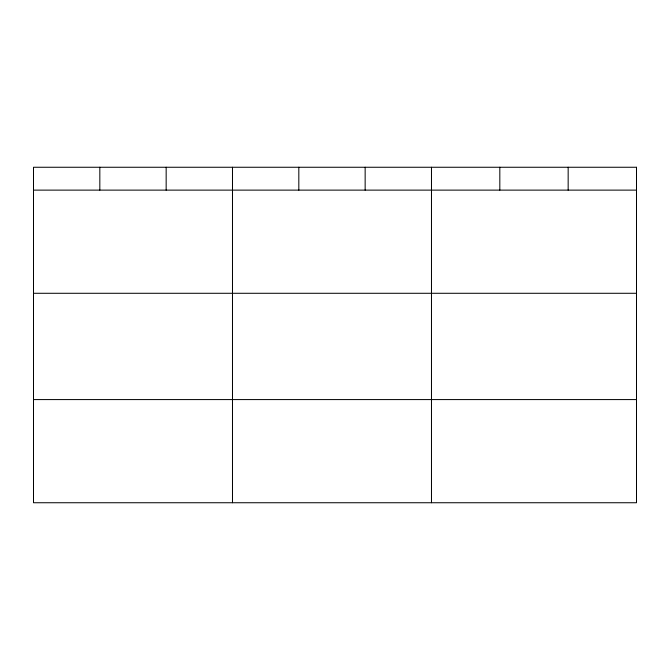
<?xml version="1.0" encoding="UTF-8"?>
<svg xmlns="http://www.w3.org/2000/svg" width="670" height="670" viewBox="0 0 670 670"><rect width="100%" height="100%" fill="white"/><g stroke="black" fill="none" stroke-linecap="round" stroke-linejoin="round"><path stroke-width="1" d="M33.5 190.121L636.5 190.121M33.5 293.284L636.5 293.284M33.5 399.58L636.5 399.58M568.16 167.257L568.16 190.121M499.82 167.257L499.82 190.121M431.48 167.257L431.48 502.743M365.15 167.257L365.15 190.121M298.82 167.257L298.82 190.121M232.49 167.257L232.49 502.743M166.16 167.257L166.16 190.121M99.83 167.257L99.83 190.121M636.5 167.257L33.5 167.257L33.5 502.743L636.5 502.743L636.5 167.257"/></g></svg>
